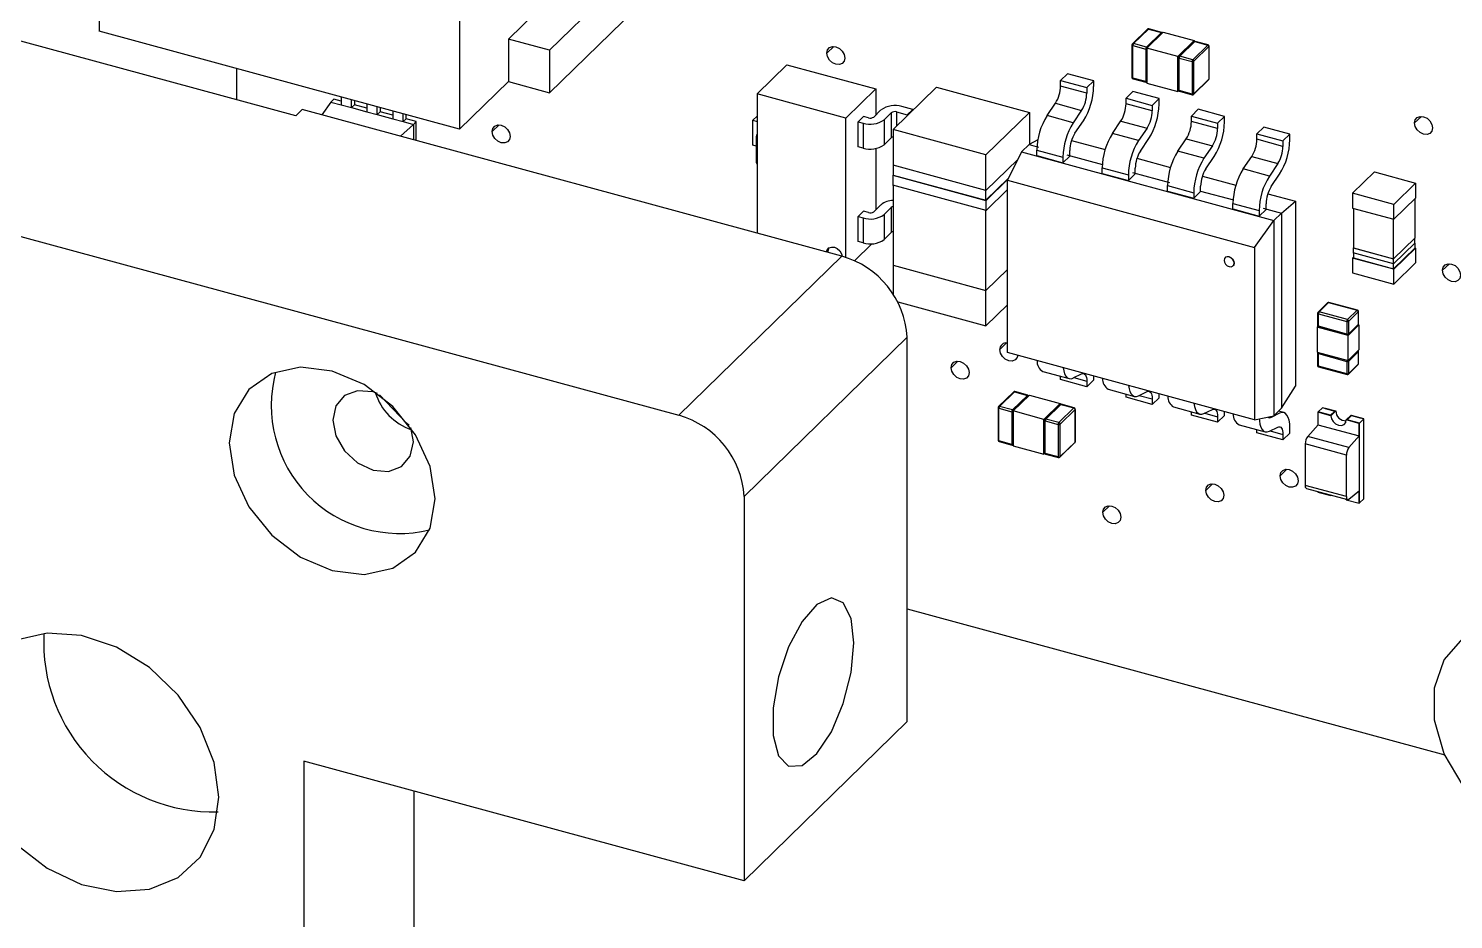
# Model space of a CAD drawing. Header units: inches. Extents: x 0 to 10.9, y 0 to 8.4.
# Drawn here: x 7.312 to 8.276, y 4.706 to 5.309 of the extents above; entities that cross this region are included whole.
import ezdxf

# ---------------------------------------------------------------- set-up
doc = ezdxf.new("R2010")
doc.units = ezdxf.units.IN
doc.header["$MEASUREMENT"] = 0

msp = doc.modelspace()

# ---------------------------------------------------------------- linework, layer by layer
at = {"color": 7, "linetype": 'Continuous', "lineweight": 25}
for p, q in [((7.60358, 5.66261), (7.60358, 5.24078)), ((7.35985, 5.37451), (7.35985, 5.30702)), ((6.6216, 5.3545), (7.75185, 5.04733)), ((7.63666, 5.30174), (7.69086, 5.35465)), ((7.71871, 5.34708), (7.66451, 5.29417)), ((7.66451, 5.26549), (7.74168, 5.34081)), ((7.49277, 5.2498), (7.19753, 5.33004)), ((7.60358, 5.24078), (7.35985, 5.30702)), ((7.63666, 5.30174), (7.63666, 5.27306)), ((7.66451, 5.29417), (7.63666, 5.30174)), ((8.06872, 5.30843), (8.05858, 5.29853)), ((8.05924, 5.29867), (8.06938, 5.30857)), ((8.07816, 5.30618), (8.06801, 5.29628)), ((8.07943, 5.30638), (8.06841, 5.29562)), ((8.06938, 5.30857), (8.07816, 5.30618)), ((8.0784, 5.30628), (8.06963, 5.30867)), ((8.07943, 5.30638), (8.10032, 5.30071)), ((8.10032, 5.30071), (8.0893, 5.28995)), ((8.10006, 5.29991), (8.08992, 5.29002)), ((8.09058, 5.29015), (8.10072, 5.30005)), ((8.10032, 5.30071), (8.10032, 5.3001)), ((8.10072, 5.30005), (8.10949, 5.29766)), ((8.10974, 5.29777), (8.10097, 5.30015)), ((7.66451, 5.29417), (7.66451, 5.26549)), ((8.05829, 5.29786), (8.05829, 5.27585)), ((8.0588, 5.29743), (8.06757, 5.29504)), ((8.0588, 5.27542), (8.0588, 5.29743)), ((8.06801, 5.29628), (8.05924, 5.29867)), ((8.06757, 5.29504), (8.06757, 5.27304)), ((8.06841, 5.29562), (8.06841, 5.272)), ((8.0893, 5.28995), (8.06841, 5.29562)), ((8.10949, 5.29766), (8.09935, 5.28776)), ((8.10019, 5.28673), (8.11033, 5.29663)), ((8.11033, 5.29663), (8.11033, 5.27462)), ((8.11044, 5.27485), (8.11044, 5.29685)), ((7.45268, 5.28179), (7.45268, 5.26069)), ((7.80478, 5.26463), (7.82499, 5.28436)), ((7.82499, 5.28436), (7.88509, 5.26802)), ((8.0893, 5.26632), (8.0893, 5.28995)), ((8.08963, 5.28934), (8.08963, 5.26734)), ((8.09013, 5.28891), (8.09891, 5.28652)), ((8.09013, 5.26691), (8.09013, 5.28891)), ((8.09935, 5.28776), (8.09058, 5.29015)), ((8.09891, 5.28652), (8.09891, 5.26452)), ((8.10019, 5.26472), (8.10019, 5.28673)), ((7.60358, 5.24078), (7.63666, 5.27306)), ((7.63666, 5.27306), (7.66451, 5.26549)), ((8.01004, 5.27376), (8.0147, 5.27832)), ((8.01004, 5.27376), (8.02772, 5.26895)), ((8.01004, 5.27002), (8.01004, 5.27376)), ((8.03239, 5.27351), (8.0147, 5.27832)), ((8.03239, 5.27351), (8.02772, 5.26895)), ((8.03239, 5.26976), (8.03239, 5.27351)), ((8.06757, 5.27304), (8.0588, 5.27542)), ((8.05899, 5.27494), (8.06776, 5.27256)), ((8.06841, 5.272), (8.0893, 5.26632)), ((8.10001, 5.26428), (8.11015, 5.27417)), ((8.11033, 5.27462), (8.10019, 5.26472)), ((7.5236, 5.26252), (7.5236, 5.25728)), ((7.86488, 5.2483), (7.80478, 5.26463)), ((7.80478, 5.26463), (7.80478, 5.1705)), ((7.86488, 5.2483), (7.88509, 5.26802)), ((7.88509, 5.26802), (7.88509, 5.25042)), ((7.92616, 5.26921), (7.89676, 5.24052)), ((7.92616, 5.26921), (7.98897, 5.25214)), ((8.02772, 5.26521), (8.01004, 5.27002)), ((8.02772, 5.26895), (8.02772, 5.26521)), ((8.05426, 5.26174), (8.05892, 5.2663)), ((8.05426, 5.26174), (8.07194, 5.25694)), ((8.05426, 5.258), (8.05426, 5.26174)), ((8.07661, 5.26149), (8.05892, 5.2663)), ((8.07661, 5.26149), (8.07194, 5.25694)), ((8.07661, 5.25775), (8.07661, 5.26149)), ((8.08979, 5.26681), (8.0893, 5.26632)), ((8.09891, 5.26452), (8.09013, 5.26691)), ((8.09033, 5.26642), (8.0991, 5.26404)), ((7.49718, 5.2541), (7.49277, 5.2498)), ((7.86209, 5.15493), (7.49718, 5.2541)), ((7.51663, 5.25917), (7.5105, 5.25048)), ((7.51663, 5.25917), (7.51865, 5.26114)), ((7.51663, 5.25917), (7.5236, 5.25728)), ((7.5236, 5.2598), (7.51865, 5.26114)), ((7.5236, 5.25728), (7.53056, 5.25539)), ((7.53056, 5.25539), (7.53056, 5.26062)), ((7.53056, 5.25539), (7.53258, 5.25736)), ((7.53056, 5.25539), (7.541, 5.25255)), ((7.541, 5.25507), (7.53258, 5.25736)), ((7.53276, 5.25731), (7.53276, 5.26002)), ((7.541, 5.25779), (7.541, 5.25255)), ((7.541, 5.25255), (7.54797, 5.25065)), ((7.54797, 5.25065), (7.54797, 5.25589)), ((7.54797, 5.25065), (7.54999, 5.25263)), ((7.55841, 5.25034), (7.54999, 5.25263)), ((7.55017, 5.25258), (7.55017, 5.25529)), ((7.55841, 5.25305), (7.55841, 5.24782)), ((7.88858, 5.25383), (7.88368, 5.24905)), ((7.89065, 5.24716), (7.89555, 5.25194)), ((7.89555, 5.25194), (7.89555, 5.23507)), ((7.89909, 5.25251), (7.90635, 5.25054)), ((7.91002, 5.25412), (7.90277, 5.25609)), ((7.90635, 5.25054), (7.91002, 5.25412)), ((7.91002, 5.25412), (7.91002, 5.25346)), ((7.95957, 5.22344), (7.98897, 5.25214)), ((7.98897, 5.25214), (7.98897, 5.23062)), ((8.00085, 5.24996), (8.00658, 5.25838)), ((8.00658, 5.25837), (8.02427, 5.25356)), ((8.02427, 5.25357), (8.01853, 5.24515)), ((8.07194, 5.25319), (8.05426, 5.258)), ((8.07194, 5.25694), (8.07194, 5.25319)), ((8.09848, 5.24973), (8.10314, 5.25428)), ((8.12083, 5.24947), (8.10314, 5.25428)), ((7.54797, 5.25065), (7.55841, 5.24782)), ((7.55841, 5.24782), (7.56538, 5.24592)), ((7.56377, 5.236), (7.57234, 5.24403)), ((7.56538, 5.24592), (7.56538, 5.25116)), ((7.56538, 5.24592), (7.5674, 5.2479)), ((7.56538, 5.24592), (7.57234, 5.24403)), ((7.57436, 5.246), (7.5674, 5.2479)), ((7.56758, 5.24785), (7.56758, 5.25056)), ((7.57234, 5.24403), (7.57436, 5.246)), ((7.57234, 5.24403), (7.57234, 5.23367)), ((7.57436, 5.23312), (7.57436, 5.246)), ((7.80478, 5.24968), (7.80189, 5.24687)), ((7.80189, 5.24687), (7.80478, 5.24608)), ((7.80189, 5.22999), (7.80189, 5.24687)), ((7.86488, 5.15408), (7.86488, 5.2483)), ((7.87314, 5.2458), (7.87682, 5.24939)), ((7.87314, 5.22893), (7.87314, 5.2458)), ((7.87314, 5.2458), (7.87646, 5.2449)), ((7.87646, 5.2449), (7.87646, 5.22803)), ((7.88014, 5.24849), (7.87682, 5.24939)), ((7.89065, 5.24716), (7.89065, 5.23029)), ((7.90635, 5.25054), (7.90635, 5.24988)), ((8.01853, 5.24515), (8.00085, 5.24996)), ((8.01975, 5.23807), (8.02546, 5.24647)), ((8.04507, 5.23794), (8.0508, 5.24636)), ((8.0508, 5.24635), (8.06849, 5.24154)), ((8.09848, 5.24973), (8.11617, 5.24492)), ((8.09848, 5.24598), (8.09848, 5.24973)), ((8.11617, 5.24117), (8.09848, 5.24598)), ((8.12083, 5.24947), (8.11617, 5.24492)), ((8.11617, 5.24492), (8.11617, 5.24117)), ((8.12083, 5.24573), (8.12083, 5.24947)), ((8.1427, 5.23771), (8.14736, 5.24226)), ((8.16505, 5.23745), (8.14736, 5.24226)), ((7.80413, 5.23576), (7.80413, 5.21889)), ((7.89555, 5.23507), (7.89065, 5.23029)), ((7.95957, 5.22344), (7.89676, 5.24052)), ((7.89676, 5.24052), (7.89676, 5.21652)), ((7.9946, 5.23366), (7.98873, 5.23049)), ((8.01745, 5.23318), (8.0401, 5.22702)), ((8.06275, 5.23314), (8.04507, 5.23794)), ((8.06849, 5.24155), (8.06276, 5.23313)), ((8.06397, 5.22605), (8.06968, 5.23445)), ((8.08929, 5.22592), (8.09502, 5.23434)), ((8.09502, 5.23433), (8.11271, 5.22953)), ((8.1427, 5.23771), (8.16039, 5.2329)), ((8.1427, 5.23396), (8.1427, 5.23771)), ((8.16039, 5.22915), (8.1427, 5.23396)), ((8.16505, 5.23745), (8.16039, 5.2329)), ((8.16039, 5.2329), (8.16039, 5.22915)), ((8.16505, 5.23371), (8.16505, 5.23745)), ((7.80413, 5.22938), (7.80189, 5.22999)), ((7.87646, 5.22803), (7.87314, 5.22893)), ((7.88509, 5.22775), (7.88509, 5.1863)), ((7.95957, 5.19945), (7.95957, 5.22344)), ((7.98348, 5.2254), (7.97408, 5.20633)), ((7.98872, 5.23051), (7.98348, 5.2254)), ((7.98348, 5.2254), (8.15416, 5.17901)), ((7.98872, 5.23049), (7.99516, 5.22874)), ((7.99394, 5.22667), (8.01163, 5.22186)), ((7.99394, 5.22292), (7.99394, 5.22667)), ((7.99394, 5.22292), (8.01163, 5.21811)), ((8.01432, 5.22353), (8.03839, 5.21699)), ((8.01629, 5.22267), (8.01629, 5.22642)), ((8.10698, 5.22112), (8.08929, 5.22592)), ((8.11271, 5.22953), (8.10698, 5.22111)), ((7.95957, 5.19945), (7.89676, 5.21652)), ((7.89676, 5.21652), (7.89676, 5.20977)), ((7.95957, 5.19945), (7.981, 5.22036)), ((8.01163, 5.21811), (8.01629, 5.22267)), ((8.01163, 5.22186), (8.01163, 5.21811)), ((8.03816, 5.21465), (8.05585, 5.20984)), ((8.03816, 5.2109), (8.03816, 5.21465)), ((8.06052, 5.21065), (8.06052, 5.2144)), ((8.06167, 5.22116), (8.08432, 5.215)), ((8.10819, 5.21403), (8.11391, 5.22243)), ((8.13351, 5.2139), (8.13924, 5.22232)), ((8.1512, 5.2091), (8.13351, 5.21391)), ((8.13924, 5.22231), (8.15693, 5.21751)), ((8.15693, 5.21751), (8.1512, 5.20909)), ((7.89663, 5.20974), (7.95951, 5.19265)), ((7.89663, 5.20974), (7.89663, 5.20295)), ((7.89676, 5.20977), (7.95956, 5.1927)), ((7.95957, 5.1927), (7.97459, 5.20736)), ((7.95964, 5.19268), (7.97451, 5.20719)), ((7.97408, 5.20633), (8.14125, 5.1609)), ((7.97408, 5.08972), (7.97408, 5.20633)), ((8.03816, 5.2109), (8.05585, 5.2061)), ((8.05585, 5.2061), (8.06052, 5.21065)), ((8.05585, 5.20984), (8.05585, 5.2061)), ((8.05854, 5.21152), (8.08361, 5.2047)), ((8.10589, 5.20914), (8.12855, 5.20298)), ((8.15241, 5.20202), (8.15813, 5.21041)), ((8.20749, 5.19756), (8.22219, 5.2119)), ((8.22219, 5.2119), (8.25005, 5.20433)), ((8.23535, 5.18999), (8.25005, 5.20433)), ((8.25005, 5.20433), (8.25005, 5.19421)), ((7.9596, 5.18584), (7.89663, 5.20295)), ((7.89676, 5.20292), (7.89676, 5.14883)), ((7.95957, 5.1927), (7.95957, 5.19945)), ((7.97408, 5.2), (7.95959, 5.18585)), ((8.08238, 5.20263), (8.10007, 5.19782)), ((8.08238, 5.19889), (8.08238, 5.20263)), ((8.08238, 5.19889), (8.10007, 5.19408)), ((8.10007, 5.19408), (8.10474, 5.19863)), ((8.10007, 5.19782), (8.10007, 5.19408)), ((8.10474, 5.19863), (8.10474, 5.20238)), ((8.10474, 5.19896), (8.12684, 5.19296)), ((8.15011, 5.19712), (8.16878, 5.19205)), ((8.20749, 5.19756), (8.20749, 5.18743)), ((8.23535, 5.18999), (8.20749, 5.19756)), ((8.25005, 5.19421), (8.23535, 5.17986)), ((7.87314, 5.18168), (7.87682, 5.18527)), ((7.88014, 5.18437), (7.87682, 5.18527)), ((7.88858, 5.18972), (7.88368, 5.18493)), ((7.89065, 5.18304), (7.89555, 5.18782)), ((7.89555, 5.18782), (7.89555, 5.17095)), ((7.95957, 5.13175), (7.95957, 5.18585)), ((7.95959, 5.18584), (7.95959, 5.19263)), ((8.1266, 5.19061), (8.14429, 5.18581)), ((8.1266, 5.18687), (8.1266, 5.19061)), ((8.1266, 5.18687), (8.14429, 5.18206)), ((8.14429, 5.18206), (8.14896, 5.18661)), ((8.14429, 5.18581), (8.14429, 5.18206)), ((8.14699, 5.18748), (8.1594, 5.18411)), ((8.14896, 5.18661), (8.14896, 5.19036)), ((8.15938, 5.18411), (8.16878, 5.19205)), ((8.16878, 5.19205), (8.16878, 5.06691)), ((8.20749, 5.18743), (8.23535, 5.17986)), ((8.20808, 5.18727), (8.20808, 5.16053)), ((8.23535, 5.17986), (8.23535, 5.18999)), ((8.24946, 5.19364), (8.24946, 5.16712)), ((7.87314, 5.16481), (7.87314, 5.18168)), ((7.87314, 5.18168), (7.87646, 5.18078)), ((7.87646, 5.18078), (7.87646, 5.16391)), ((7.89065, 5.18304), (7.89065, 5.16617)), ((8.14125, 5.1609), (8.15416, 5.17901)), ((8.15416, 5.17901), (8.1594, 5.18412)), ((8.15416, 5.17901), (8.15416, 5.04699)), ((8.15938, 5.18412), (8.15938, 5.05211)), ((8.23517, 5.15317), (8.23517, 5.17991)), ((7.89555, 5.17095), (7.89065, 5.16617)), ((8.23517, 5.15317), (8.24946, 5.16712)), ((8.2352, 5.15311), (8.24957, 5.16713)), ((8.24957, 5.16713), (8.24946, 5.16716)), ((8.24957, 5.16713), (8.24946, 5.16712)), ((8.24957, 5.16376), (8.24957, 5.16713)), ((7.87063, 5.1518), (7.88243, 5.16331)), ((7.87646, 5.16391), (7.87314, 5.16481)), ((8.14125, 5.1609), (8.14125, 5.04429)), ((8.20808, 5.16061), (8.20797, 5.16051)), ((8.20808, 5.16053), (8.20797, 5.16051)), ((8.20797, 5.16051), (8.20797, 5.15714)), ((8.20797, 5.16051), (8.2352, 5.15311)), ((8.2352, 5.14974), (8.20797, 5.15714)), ((8.20808, 5.16053), (8.23517, 5.15317)), ((8.20808, 5.15711), (8.20808, 5.15378)), ((8.24946, 5.16037), (8.23517, 5.14642)), ((8.24957, 5.16376), (8.2352, 5.14974)), ((8.23535, 5.14611), (8.25005, 5.16046)), ((8.24946, 5.16366), (8.24946, 5.16037)), ((8.24946, 5.16062), (8.25005, 5.16046)), ((8.25005, 5.16046), (8.25005, 5.15034)), ((7.75185, 5.04733), (7.86209, 5.15493)), ((7.89676, 5.14883), (7.95957, 5.13175)), ((7.89676, 5.14883), (7.89676, 5.12925)), ((7.95957, 5.13175), (7.97408, 5.14592)), ((8.12396, 5.15448), (8.124, 5.15452)), ((8.12665, 5.14843), (8.12669, 5.14847)), ((8.20749, 5.15369), (8.20808, 5.15426)), ((8.23535, 5.14611), (8.20749, 5.15369)), ((8.20749, 5.15369), (8.20749, 5.14356)), ((8.20808, 5.15378), (8.23517, 5.14642)), ((8.23517, 5.14642), (8.23517, 5.14974)), ((8.2352, 5.14974), (8.2352, 5.15311)), ((8.25005, 5.15034), (8.23535, 5.13599)), ((8.23535, 5.13599), (8.23535, 5.14611)), ((8.20749, 5.14356), (8.23535, 5.13599)), ((7.95957, 5.10776), (7.95957, 5.13175)), ((7.89992, 5.12397), (7.95957, 5.10776)), ((7.95957, 5.10776), (7.97408, 5.12192)), ((8.19059, 5.12345), (8.18412, 5.11714)), ((8.18478, 5.11727), (8.19125, 5.12358)), ((8.204, 5.11205), (8.18478, 5.11727)), ((8.19125, 5.12358), (8.21047, 5.11836)), ((8.21072, 5.11846), (8.1915, 5.12369)), ((8.21047, 5.11836), (8.204, 5.11205)), ((8.20484, 5.11101), (8.21131, 5.11732)), ((8.21131, 5.11732), (8.21131, 5.10882)), ((8.21141, 5.10905), (8.21141, 5.11755)), ((8.184, 5.10743), (8.1835, 5.10694)), ((8.18384, 5.11646), (8.18384, 5.10796)), ((8.18434, 5.11603), (8.20356, 5.11081)), ((8.18434, 5.10753), (8.18434, 5.11603)), ((8.20356, 5.1023), (8.18434, 5.10753)), ((8.20356, 5.11081), (8.20356, 5.1023)), ((8.21175, 5.10844), (8.2044, 5.10127)), ((8.20466, 5.10206), (8.21113, 5.10837)), ((8.20484, 5.10251), (8.20484, 5.11101)), ((8.21131, 5.10882), (8.20484, 5.10251)), ((8.21128, 5.10857), (8.21175, 5.10844)), ((8.21175, 5.10844), (8.21175, 5.09157)), ((7.90631, 5.10005), (7.79607, 4.99245)), ((7.90631, 4.84017), (7.90631, 5.10005)), ((8.2044, 5.10127), (8.1835, 5.10694)), ((8.1835, 5.10694), (8.1835, 5.09007)), ((8.18453, 5.10705), (8.20375, 5.10182)), ((8.2044, 5.08439), (8.2044, 5.10127)), ((8.14125, 5.04429), (7.97408, 5.08972)), ((8.1835, 5.09007), (8.2044, 5.08439)), ((8.18384, 5.08946), (8.18384, 5.08096)), ((8.18434, 5.08903), (8.20356, 5.08381)), ((8.18434, 5.08053), (8.18434, 5.08903)), ((8.21175, 5.09157), (8.2044, 5.08439)), ((8.20484, 5.08401), (8.21131, 5.09033)), ((8.21131, 5.09033), (8.21131, 5.08182)), ((8.21141, 5.08205), (8.21141, 5.09055)), ((8.20356, 5.07531), (8.18434, 5.08053)), ((8.18453, 5.08005), (8.20375, 5.07482)), ((8.20356, 5.08381), (8.20356, 5.07531)), ((8.20466, 5.07506), (8.21113, 5.08137)), ((8.20484, 5.07551), (8.20484, 5.08401)), ((8.21131, 5.08182), (8.20484, 5.07551)), ((7.99803, 5.07697), (8.01572, 5.07216)), ((8.01004, 5.07148), (8.01004, 5.07371)), ((8.02772, 5.06668), (8.01004, 5.07148)), ((8.01853, 5.07255), (8.02427, 5.07532)), ((8.02772, 5.06668), (8.03239, 5.07123)), ((8.02772, 5.07042), (8.02772, 5.06668)), ((8.03239, 5.07123), (8.03239, 5.07387)), ((7.97819, 5.06306), (7.96805, 5.05316)), ((7.96871, 5.0533), (7.97885, 5.0632)), ((7.98762, 5.06081), (7.97748, 5.05091)), ((7.9889, 5.06101), (7.97788, 5.05025)), ((7.97885, 5.0632), (7.98762, 5.06081)), ((7.98787, 5.06091), (7.9791, 5.0633)), ((7.9889, 5.06101), (8.00979, 5.05534)), ((8.04225, 5.06495), (8.05994, 5.06014)), ((8.05426, 5.05947), (8.05426, 5.06169)), ((8.07194, 5.05466), (8.05426, 5.05947)), ((8.06276, 5.06053), (8.06849, 5.0633)), ((8.07194, 5.05466), (8.07661, 5.05921)), ((8.07661, 5.05921), (8.07661, 5.06186)), ((8.15938, 5.05212), (8.16878, 5.06691)), ((7.96776, 5.05249), (7.96776, 5.03048)), ((7.96827, 5.05206), (7.97704, 5.04967)), ((7.96827, 5.03005), (7.96827, 5.05206)), ((7.97748, 5.05091), (7.96871, 5.0533)), ((7.97704, 5.04967), (7.97704, 5.02767)), ((7.99877, 5.04458), (7.97788, 5.05025)), ((7.97788, 5.05025), (7.97788, 5.02663)), ((8.00979, 5.05534), (7.99877, 5.04458)), ((8.00953, 5.05455), (7.99938, 5.04465)), ((8.00004, 5.04478), (8.01019, 5.05468)), ((8.01896, 5.05229), (8.00882, 5.0424)), ((8.00966, 5.04136), (8.0198, 5.05126)), ((8.00979, 5.05534), (8.00979, 5.05473)), ((8.01019, 5.05468), (8.01896, 5.05229)), ((8.01921, 5.0524), (8.01044, 5.05478)), ((8.0198, 5.05126), (8.0198, 5.02925)), ((8.01991, 5.02948), (8.01991, 5.05148)), ((8.07194, 5.0584), (8.07194, 5.05466)), ((8.08647, 5.05293), (8.10416, 5.04812)), ((8.09848, 5.04745), (8.09848, 5.04967)), ((8.10698, 5.04851), (8.11271, 5.05128)), ((8.12083, 5.04719), (8.12083, 5.04984)), ((8.15416, 5.04699), (8.1594, 5.0521)), ((8.16096, 5.04911), (8.15734, 5.0501)), ((8.18407, 5.0494), (8.18425, 5.04958)), ((8.18407, 5.0494), (8.18407, 5.04097)), ((8.19277, 5.04704), (8.18407, 5.0494)), ((8.18425, 5.04958), (8.18719, 5.05245)), ((8.19261, 5.04731), (8.18425, 5.04958)), ((8.19555, 5.05018), (8.18719, 5.05245)), ((8.18893, 5.05198), (8.18911, 5.05216)), ((8.18893, 5.05198), (8.19555, 5.05018)), ((8.18911, 5.05216), (8.19608, 5.05027)), ((8.19261, 5.04731), (8.19555, 5.05018)), ((8.19277, 5.04704), (8.19608, 5.05027)), ((7.99877, 5.02095), (7.99877, 5.04458)), ((7.9991, 5.04397), (7.9991, 5.02197)), ((7.9996, 5.04354), (8.00838, 5.04115)), ((7.9996, 5.02154), (7.9996, 5.04354)), ((8.00882, 5.0424), (8.00004, 5.04478)), ((8.00838, 5.04115), (8.00838, 5.01915)), ((8.00966, 5.01936), (8.00966, 5.04136)), ((8.11617, 5.04264), (8.09848, 5.04745)), ((8.11617, 5.04264), (8.12083, 5.04719)), ((8.11617, 5.04639), (8.11617, 5.04264)), ((8.13069, 5.04091), (8.14838, 5.03611)), ((8.14125, 5.04429), (8.15416, 5.04699)), ((8.15813, 5.0487), (8.15241, 5.04593)), ((8.18409, 5.04096), (8.17711, 5.03303)), ((8.18407, 5.04097), (8.21192, 5.0334)), ((8.20322, 5.0442), (8.20652, 5.04743)), ((8.21192, 5.04183), (8.20322, 5.0442)), ((8.20375, 5.04428), (8.20669, 5.04715)), ((8.2121, 5.04201), (8.20375, 5.04428)), ((8.20652, 5.04743), (8.21349, 5.04553)), ((8.20669, 5.04715), (8.2133, 5.04536)), ((8.21504, 5.04488), (8.20669, 5.04715)), ((8.21192, 5.04183), (8.2121, 5.04201)), ((8.21192, 5.0334), (8.21192, 5.04183)), ((8.2121, 5.04201), (8.21504, 5.04488)), ((8.2121, 5.03358), (8.2121, 5.04201)), ((8.2121, 4.98802), (8.2121, 5.04201)), ((8.2133, 5.04536), (8.21349, 5.04553)), ((8.21349, 5.04553), (8.21349, 5.04531)), ((8.21504, 4.99089), (8.21504, 5.04488)), ((7.57235, 5.02926), (7.57062, 5.03899)), ((7.97704, 5.02767), (7.96827, 5.03005)), ((8.1427, 5.03543), (8.1427, 5.03765)), ((8.16039, 5.03062), (8.1427, 5.03543)), ((8.1512, 5.03649), (8.15693, 5.03926)), ((8.16039, 5.03062), (8.16505, 5.03518)), ((8.16039, 5.03437), (8.16039, 5.03062)), ((8.16505, 5.03518), (8.16505, 5.03892)), ((8.20496, 5.02546), (8.17711, 5.03303)), ((8.2121, 5.03358), (8.20496, 5.02546)), ((8.21192, 5.0334), (8.2121, 5.03358)), ((8.2121, 4.99645), (8.2121, 5.03358)), ((7.96846, 5.02957), (7.97723, 5.02719)), ((7.97788, 5.02663), (7.99877, 5.02095)), ((7.99926, 5.02144), (7.99877, 5.02095)), ((8.00838, 5.01915), (7.9996, 5.02154)), ((7.9998, 5.02106), (8.00857, 5.01867)), ((8.00948, 5.01891), (8.01962, 5.02881)), ((8.0198, 5.02925), (8.00966, 5.01936)), ((8.20329, 5.02046), (8.17543, 5.02803)), ((8.17543, 5.02803), (8.17543, 4.99993)), ((8.20329, 4.99236), (8.20329, 5.02046)), ((7.79607, 4.99245), (7.79607, 4.73256)), ((8.20329, 4.99236), (8.17543, 4.99993)), ((8.17623, 4.99792), (8.20409, 4.99035)), ((8.18407, 4.99579), (8.18407, 4.99541)), ((8.18407, 4.99541), (8.19277, 4.99304)), ((8.19279, 4.99342), (8.19277, 4.99304)), ((8.19277, 4.99304), (8.19308, 4.99334)), ((8.20496, 4.99063), (8.2121, 4.99645)), ((8.21189, 4.99628), (8.21192, 4.99628)), ((8.21192, 4.99628), (8.2121, 4.99645)), ((8.21192, 4.98784), (8.21192, 4.99628)), ((8.2121, 4.98802), (8.2121, 4.99645)), ((8.20322, 4.9902), (8.2032, 4.99059)), ((8.20322, 4.9902), (8.21192, 4.98784)), ((8.21192, 4.98784), (8.2121, 4.98802)), ((8.2121, 4.98802), (8.21504, 4.99089)), ((7.90631, 4.91641), (8.26976, 4.81764)), ((7.90631, 4.84017), (7.79607, 4.73256)), ((7.79607, 4.73256), (7.49822, 4.81351)), ((7.49822, 4.81351), (7.49822, 4.23786)), ((7.57288, 4.31073), (7.57288, 4.79322))]:
    msp.add_line(p, q, dxfattribs=at)
at = {"color": 8, "linetype": 'Continuous', "lineweight": 25}
for p, q in [((7.85661, 5.29673), (7.85202, 5.29226)), ((7.89909, 5.25251), (7.89909, 5.2428)), ((7.63028, 5.24371), (7.6257, 5.23923)), ((8.25397, 5.24948), (8.24939, 5.24501)), ((8.27291, 5.14984), (8.26833, 5.14537)), ((7.97347, 5.09624), (7.96888, 5.09177)), ((7.9406, 5.08395), (7.93601, 5.07947)), ((8.01903, 5.07279), (8.02772, 5.07042)), ((8.06325, 5.06077), (8.07194, 5.0584)), ((8.10747, 5.04875), (8.11617, 5.04639)), ((8.15169, 5.03673), (8.16039, 5.03437)), ((8.16309, 5.01086), (8.15851, 5.00638)), ((8.11274, 5.00102), (8.10816, 4.99654)), ((8.0431, 4.9862), (8.03852, 4.98172))]:
    msp.add_line(p, q, dxfattribs=at)
at = {"color": 7, "linetype": 'Continuous', "lineweight": 25, "flags": 128}
for points in [[(7.85202, 5.29226), (7.85249, 5.29439), (7.85381, 5.29595), (7.85579, 5.29669), (7.85812, 5.29651), (7.86045, 5.29542), (7.86243, 5.29361), (7.86375, 5.29133), (7.86421, 5.28895), (7.86375, 5.28681), (7.86243, 5.28526), (7.86045, 5.28451), (7.85812, 5.2847), (7.85579, 5.28578), (7.85381, 5.2876), (7.85249, 5.28987), (7.85202, 5.29226)], [(7.6257, 5.23923), (7.62616, 5.24137), (7.62748, 5.24292), (7.62946, 5.24367), (7.63179, 5.24348), (7.63412, 5.2424), (7.6361, 5.24058), (7.63742, 5.23831), (7.63788, 5.23592), (7.63742, 5.23379), (7.6361, 5.23223), (7.63412, 5.23149), (7.63179, 5.23167), (7.62946, 5.23275), (7.62748, 5.23457), (7.62616, 5.23685), (7.6257, 5.23923)], [(8.24939, 5.24501), (8.24985, 5.24714), (8.25117, 5.2487), (8.25315, 5.24944), (8.25548, 5.24926), (8.25781, 5.24817), (8.25979, 5.24636), (8.26111, 5.24408), (8.26157, 5.2417), (8.26111, 5.23956), (8.25979, 5.23801), (8.25781, 5.23726), (8.25548, 5.23745), (8.25315, 5.23853), (8.25117, 5.24035), (8.24985, 5.24262), (8.24939, 5.24501)], [(7.85183, 5.15771), (7.85222, 5.15915), (7.85335, 5.16048), (7.85504, 5.16112), (7.85704, 5.16096), (7.85904, 5.16003), (7.86073, 5.15848), (7.86187, 5.15653), (7.86225, 5.15488)], [(8.12396, 5.15448), (8.12266, 5.15459), (8.12156, 5.15417), (8.12082, 5.1533), (8.12056, 5.15211), (8.12082, 5.15078), (8.12156, 5.14951), (8.12266, 5.14849), (8.12396, 5.14788), (8.12527, 5.14778), (8.12637, 5.1482), (8.12711, 5.14907), (8.12737, 5.15026), (8.12711, 5.15159), (8.12637, 5.15286), (8.12527, 5.15388), (8.12396, 5.15448)], [(8.124, 5.15452), (8.1253, 5.15392), (8.12641, 5.1529), (8.12715, 5.15163), (8.1274, 5.15029), (8.12715, 5.1491), (8.12669, 5.14847)], [(8.26833, 5.14537), (8.26879, 5.1475), (8.27011, 5.14906), (8.27209, 5.1498), (8.27442, 5.14962), (8.27675, 5.14854), (8.27873, 5.14672), (8.28005, 5.14444), (8.28051, 5.14206), (8.28005, 5.13992), (8.27873, 5.13837), (8.27675, 5.13762), (8.27442, 5.13781), (8.27209, 5.13889), (8.27011, 5.14071), (8.26879, 5.14298), (8.26833, 5.14537)], [(7.98103, 5.08783), (7.9806, 5.08632), (7.97928, 5.08476), (7.9773, 5.08402), (7.97497, 5.0842), (7.97264, 5.08529), (7.97066, 5.0871), (7.96934, 5.08938), (7.96888, 5.09177)], [(7.58715, 4.99085), (7.58374, 5.01263), (7.57385, 5.03413), (7.55844, 5.05325), (7.53903, 5.06811), (7.51751, 5.07727), (7.49599, 5.07981), (7.47658, 5.0755), (7.46117, 5.06476), (7.45128, 5.04863), (7.44787, 5.0287), (7.45128, 5.00692), (7.46117, 4.98541), (7.47658, 4.96629), (7.49599, 4.95143), (7.51751, 4.94228), (7.53903, 4.93973), (7.55844, 4.94404), (7.57385, 4.95479), (7.58374, 4.97092), (7.58715, 4.99085)], [(7.93601, 5.07947), (7.93647, 5.08161), (7.93779, 5.08316), (7.93977, 5.08391), (7.9421, 5.08372), (7.94444, 5.08264), (7.94641, 5.08082), (7.94773, 5.07855), (7.9482, 5.07616), (7.94773, 5.07403), (7.94641, 5.07247), (7.94444, 5.07173), (7.9421, 5.07191), (7.93977, 5.07299), (7.93779, 5.07481), (7.93647, 5.07709), (7.93601, 5.07947)], [(8.01177, 5.07948), (8.01212, 5.07733), (8.01273, 5.07535), (8.01355, 5.0738), (8.01458, 5.07273), (8.01577, 5.07215), (8.0171, 5.07208), (8.01853, 5.07254)], [(8.02427, 5.07533), (8.02499, 5.07556), (8.02565, 5.07552), (8.02625, 5.07524), (8.02676, 5.0747), (8.02717, 5.07392), (8.02748, 5.07293), (8.02766, 5.07176), (8.02772, 5.07042)], [(7.54801, 5.06216), (7.54507, 5.06311), (7.53463, 5.06394), (7.52578, 5.06061), (7.51987, 5.05364), (7.51779, 5.04409), (7.51987, 5.0334), (7.52578, 5.02322), (7.53463, 5.01508), (7.54507, 5.01023), (7.55551, 5.00941), (7.56436, 5.01273), (7.57028, 5.0197), (7.57235, 5.02926), (7.57235, 5.02926)], [(7.56963, 5.04036), (7.56769, 5.04201), (7.54936, 5.06114)], [(8.05599, 5.06746), (8.05634, 5.06531), (8.05695, 5.06333), (8.05777, 5.06178), (8.0588, 5.06071), (8.05999, 5.06013), (8.06132, 5.06007), (8.06275, 5.06052)], [(8.06849, 5.06331), (8.06921, 5.06354), (8.06987, 5.06351), (8.07047, 5.06322), (8.07098, 5.06268), (8.07139, 5.0619), (8.0717, 5.06092), (8.07188, 5.05974), (8.07194, 5.0584)], [(8.10022, 5.05544), (8.10056, 5.05329), (8.10117, 5.05131), (8.10199, 5.04977), (8.10302, 5.04869), (8.10421, 5.04811), (8.10554, 5.04805), (8.10698, 5.0485)], [(8.11271, 5.05129), (8.11343, 5.05152), (8.1141, 5.05149), (8.11469, 5.0512), (8.1152, 5.05066), (8.11562, 5.04989), (8.11592, 5.0489), (8.1161, 5.04772), (8.11617, 5.04639)], [(8.14432, 5.04493), (8.14442, 5.04363), (8.14479, 5.04127), (8.14539, 5.0393), (8.14622, 5.03775), (8.14724, 5.03667), (8.14843, 5.03609), (8.14976, 5.03603), (8.1512, 5.03648)], [(8.16505, 5.03892), (8.16493, 5.04159), (8.16456, 5.04395), (8.16395, 5.04593), (8.16312, 5.04748), (8.1621, 5.04855), (8.1609, 5.04913), (8.15957, 5.04919), (8.15813, 5.04873)], [(8.19277, 5.04704), (8.19317, 5.04499), (8.1943, 5.04304), (8.19599, 5.04149), (8.19799, 5.04056), (8.19999, 5.0404), (8.20169, 5.04104), (8.20282, 5.04237), (8.20322, 5.0442)], [(8.15693, 5.03927), (8.15765, 5.0395), (8.15832, 5.03947), (8.15891, 5.03918), (8.15942, 5.03864), (8.15984, 5.03787), (8.16014, 5.03688), (8.16032, 5.0357), (8.16039, 5.03437)], [(8.15851, 5.00638), (8.15897, 5.00852), (8.16029, 5.01007), (8.16227, 5.01082), (8.1646, 5.01063), (8.16693, 5.00955), (8.16891, 5.00773), (8.17023, 5.00546), (8.17069, 5.00307), (8.17023, 5.00094), (8.16891, 4.99938), (8.16693, 4.99864), (8.1646, 4.99882), (8.16227, 4.9999), (8.16029, 5.00172), (8.15897, 5.004), (8.15851, 5.00638)], [(8.10816, 4.99654), (8.10862, 4.99868), (8.10994, 5.00023), (8.11192, 5.00098), (8.11425, 5.00079), (8.11658, 4.99971), (8.11856, 4.99789), (8.11988, 4.99562), (8.12034, 4.99323), (8.11988, 4.9911), (8.11856, 4.98954), (8.11658, 4.9888), (8.11425, 4.98898), (8.11192, 4.99007), (8.10994, 4.99188), (8.10862, 4.99416), (8.10816, 4.99654)], [(8.20329, 4.99236), (8.20332, 4.99176), (8.20341, 4.99126), (8.20356, 4.99084), (8.20377, 4.99055), (8.20402, 4.99037), (8.20431, 4.99033), (8.20463, 4.99042), (8.20496, 4.99063)], [(8.03852, 4.98172), (8.03898, 4.98386), (8.0403, 4.98541), (8.04228, 4.98616), (8.04461, 4.98597), (8.04694, 4.98489), (8.04892, 4.98307), (8.05024, 4.9808), (8.05071, 4.97841), (8.05024, 4.97628), (8.04892, 4.97472), (8.04694, 4.97398), (8.04461, 4.97416), (8.04228, 4.97524), (8.0403, 4.97706), (8.03898, 4.97934), (8.03852, 4.98172)], [(7.8703, 4.89347), (7.86844, 4.90994), (7.8631, 4.92055), (7.85502, 4.92387), (7.84528, 4.91945), (7.83519, 4.90789), (7.82613, 4.89075), (7.8193, 4.87034), (7.81564, 4.84943), (7.81564, 4.83082), (7.8193, 4.81705), (7.82613, 4.80996), (7.83519, 4.81052), (7.84528, 4.81864), (7.85502, 4.83324), (7.8631, 4.85234), (7.86844, 4.87336), (7.8703, 4.89347)], [(8.41342, 4.81105), (8.41005, 4.79033), (8.40026, 4.77328), (8.38491, 4.76142), (8.36535, 4.75579), (8.34335, 4.7569), (8.32083, 4.76466), (8.29982, 4.77836), (8.28217, 4.7968), (8.26945, 4.81833), (8.2628, 4.84105), (8.2628, 4.86293), (8.26945, 4.88203), (8.28217, 4.89665), (8.29982, 4.90549), (8.32083, 4.90777), (8.34335, 4.90329), (8.36535, 4.89244), (8.38491, 4.87619), (8.40026, 4.85598), (8.41005, 4.8336), (8.41342, 4.81105)], [(7.44091, 4.78896), (7.43768, 4.8126), (7.42823, 4.83624), (7.41327, 4.85813), (7.39391, 4.87665), (7.37157, 4.89041), (7.34792, 4.89841), (7.32471, 4.90004), (7.30366, 4.89519), (7.28633, 4.88422), (7.27402, 4.86793), (7.26762, 4.84755), (7.26762, 4.82457), (7.27402, 4.80071), (7.28633, 4.77773), (7.30366, 4.75734), (7.32471, 4.74105), (7.34792, 4.73007), (7.37157, 4.72521), (7.39391, 4.72683), (7.41327, 4.73482), (7.42823, 4.74857), (7.43768, 4.76708), (7.44091, 4.78896)]]:
    msp.add_lwpolyline(points, dxfattribs=at)
at = {"color": 7, "linetype": 'Continuous', "lineweight": 25}
for centre, radius, start, end in [((8.06938, 5.30776), 0.000945, 74.79549, 134.30503), ((8.07816, 5.30537), 0.000945, 34.14814, 74.79549), ((8.10072, 5.29924), 0.000945, 74.79549, 134.30503), ((8.05924, 5.29786), 0.000945, 134.30503, 180), ((8.06073, 5.29744), 0.00193, 140.51294, 180.34344), ((8.0695, 5.29505), 0.00193, 140.51294, 180.34344), ((8.10918, 5.29656), 0.00115, 3.39156, 74.33381), ((8.10949, 5.29685), 0.000945, 0, 74.79549), ((8.09058, 5.28934), 0.000945, 134.30503, 180), ((8.09207, 5.28892), 0.00193, 140.51294, 180.34344), ((8.10084, 5.28654), 0.00193, 140.51294, 180.34344), ((8.09934, 5.28791), 0.00146, 252.69603, 305.39891), ((8.09904, 5.28666), 0.00115, 3.39156, 74.33381), ((8.05924, 5.27585), 0.000945, 180, 254.79549), ((8.06801, 5.27347), 0.000945, 254.79549, 294.6909), ((8.10949, 5.27485), 0.000945, 314.30503, 0), ((7.98766, 5.27032), 0.02238, 327.73947, 359.23292), ((8.00534, 5.26551), 0.02238, 327.73947, 359.23292), ((7.98765, 5.27036), 0.04474, 327.69089, 359.23774), ((8.09058, 5.26734), 0.000945, 180, 254.79549), ((8.09934, 5.26591), 0.00146, 252.69603, 305.39891), ((8.09935, 5.26495), 0.000945, 254.79549, 314.30503), ((7.89796, 5.24065), 0.01618, 72.69603, 125.39891), ((7.89789, 5.24864), 0.00404, 72.69603, 125.39891), ((8.03188, 5.2583), 0.02238, 327.73947, 359.23292), ((8.04957, 5.25349), 0.02238, 327.73947, 359.23292), ((8.03187, 5.25834), 0.04474, 327.69089, 359.23774), ((7.88128, 5.26035), 0.01618, 252.69603, 305.39891), ((7.88134, 5.25235), 0.00404, 252.69603, 305.39891), ((8.0387, 5.22607), 0.04476, 147.73947, 179.23292), ((8.05639, 5.22126), 0.04476, 147.73947, 179.23292), ((8.0761, 5.24628), 0.02238, 327.73947, 359.23292), ((8.07609, 5.24632), 0.04474, 327.69089, 359.23774), ((7.80727, 5.23576), 0.00312, 143.05662, 216.94338), ((7.89732, 5.233), 0.00272, 101.81729, 130.46555), ((8.03867, 5.22612), 0.02238, 147.73947, 179.23292), ((8.08292, 5.21405), 0.04476, 147.73947, 179.23292), ((8.10061, 5.20924), 0.04476, 147.73947, 179.23292), ((8.09379, 5.24147), 0.02238, 327.73947, 359.23292), ((8.12032, 5.23426), 0.02238, 327.73947, 359.23292), ((8.12031, 5.2343), 0.04474, 327.69089, 359.23774), ((7.88128, 5.24348), 0.01618, 252.69603, 305.39891), ((8.0829, 5.2141), 0.02238, 147.73947, 179.23292), ((8.12714, 5.20203), 0.04476, 147.73947, 179.23292), ((8.13801, 5.22945), 0.02238, 327.73947, 359.23292), ((7.80738, 5.21897), 0.00325, 181.38595, 216.89719), ((8.14483, 5.19722), 0.04476, 147.73947, 179.23292), ((8.12712, 5.20208), 0.02238, 147.73947, 179.23292), ((8.17136, 5.19001), 0.04476, 147.73947, 179.23292), ((8.18905, 5.18521), 0.04476, 147.73947, 179.23292), ((8.17134, 5.19006), 0.02238, 147.73947, 179.23292), ((7.88134, 5.18823), 0.00404, 252.69603, 305.39891), ((7.89667, 5.17968), 0.01289, 89.62704, 128.85994), ((7.89732, 5.18575), 0.00272, 101.81729, 130.46555), ((7.88128, 5.19623), 0.01618, 252.69603, 305.39891), ((7.88128, 5.17936), 0.01618, 252.69603, 305.39891), ((7.89732, 5.16888), 0.00272, 101.81729, 130.46555), ((7.85697, 5.15821), 0.00425, 146.83036, 190.26608), ((7.84569, 5.09646), 0.06072, 3.39156, 74.33381), ((8.18478, 5.11646), 0.000945, 134.30503, 180), ((8.18627, 5.11604), 0.00193, 140.51294, 180.34344), ((8.19125, 5.12277), 0.000945, 74.79549, 134.30503), ((8.21016, 5.11726), 0.00115, 3.39156, 74.33381), ((8.21047, 5.11755), 0.000945, 0, 74.79549), ((8.18478, 5.10796), 0.000945, 180, 254.79549), ((8.20549, 5.11082), 0.00193, 140.51294, 180.34344), ((8.20399, 5.1122), 0.00146, 252.69603, 305.39891), ((8.20369, 5.11094), 0.00115, 3.39156, 74.33381), ((8.21047, 5.10905), 0.000945, 314.30503, 0), ((8.20399, 5.10369), 0.00146, 252.69603, 305.39891), ((8.204, 5.10273), 0.000945, 254.79549, 314.30503), ((7.97326, 5.09189), 0.00438, 79.10552, 181.66505), ((8.18478, 5.08946), 0.000945, 149.41661, 180), ((8.21047, 5.09055), 0.000945, 0, 34.14814), ((8.0021, 5.08388), 0.00802, 177.13138, 239.51449), ((8.18478, 5.08096), 0.000945, 180, 254.79549), ((8.20399, 5.0852), 0.00146, 252.69603, 305.39891), ((8.21047, 5.08205), 0.000945, 314.30503, 0), ((7.56283, 5.054), 0.08659, 164.90101, 283.70906), ((8.04632, 5.07187), 0.00802, 177.13138, 239.51449), ((8.20399, 5.0767), 0.00146, 252.69603, 305.39891), ((8.204, 5.07574), 0.000945, 254.79549, 314.30503), ((7.58356, 5.07424), 0.03871, 197.42734, 251.18273), ((7.97885, 5.06239), 0.000945, 74.79549, 134.30503), ((7.98762, 5.06), 0.000945, 34.14814, 74.79549), ((8.09054, 5.05985), 0.00802, 177.13138, 239.51449), ((7.96871, 5.05249), 0.000945, 134.30503, 180), ((7.9702, 5.05207), 0.00193, 140.51294, 180.34344), ((7.97897, 5.04968), 0.00193, 140.51294, 180.34344), ((8.01019, 5.05387), 0.000945, 74.79549, 134.30503), ((8.01865, 5.05119), 0.00115, 3.39156, 74.33381), ((8.01896, 5.05148), 0.000945, 0, 74.79549), ((8.20298, 5.05052), 0.00691, 182.06907, 271.67041), ((7.73545, 4.98886), 0.06072, 3.39156, 74.33381), ((8.00004, 5.04397), 0.000945, 134.30503, 180), ((8.00154, 5.04355), 0.00193, 140.51294, 180.34344), ((8.01031, 5.04117), 0.00193, 140.51294, 180.34344), ((8.00881, 5.04255), 0.00146, 252.69603, 305.39891), ((8.00851, 5.04129), 0.00115, 3.39156, 74.33381), ((8.13476, 5.04783), 0.00802, 177.13138, 239.51449), ((8.15149, 5.04751), 0.00181, 227.27983, 300.42421), ((7.96871, 5.03048), 0.000945, 180, 254.79549), ((8.18378, 5.02801), 0.00835, 143.03952, 179.86475), ((7.97748, 5.0281), 0.000945, 254.79549, 294.6909), ((8.00004, 5.02197), 0.000945, 180, 254.79549), ((8.01896, 5.02948), 0.000945, 314.30503, 0), ((8.21163, 5.02044), 0.00835, 143.03952, 179.86475), ((8.00881, 5.02054), 0.00146, 252.69603, 305.39891), ((8.00882, 5.01958), 0.000945, 254.79549, 314.30503), ((8.17725, 4.99949), 0.00187, 166.60597, 237.12001), ((7.437, 4.89377), 0.11462, 176.95887, 271.6512)]:
    msp.add_arc(centre, radius, start, end, dxfattribs=at)
at = {"color": 8, "linetype": 'Continuous', "lineweight": 25}
for centre, radius, start, end in [((8.06916, 5.30793), 0.000667, 71.12277, 131.78725), ((8.06959, 5.30842), 0.000256, 80.73183, 143.96753), ((8.07836, 5.30603), 0.000256, 80.73183, 143.96753), ((8.07782, 5.30505), 0.00118, 36.08222, 73.68601), ((8.1005, 5.29942), 0.000667, 71.12277, 131.78725), ((8.10092, 5.2999), 0.000256, 80.73183, 143.96753), ((8.05884, 5.29799), 0.000563, 193.41004, 265.587), ((8.05902, 5.29802), 0.000676, 71.58383, 131.32619), ((8.06801, 5.29673), 0.00174, 255.33154, 283.05656), ((8.06768, 5.29515), 0.00118, 36.18882, 73.57942), ((8.1097, 5.29751), 0.000256, 80.73183, 143.96753), ((8.11012, 5.29686), 0.000314, 310.64064, 357.99746), ((8.09018, 5.28947), 0.000563, 193.41004, 265.587), ((8.09036, 5.28951), 0.000676, 71.58383, 131.32619), ((8.05884, 5.27598), 0.000563, 193.41004, 265.587), ((8.05924, 5.27532), 0.000456, 167.23483, 236.49115), ((8.06805, 5.27295), 0.000483, 169.35156, 234.37442), ((8.06801, 5.27473), 0.00175, 255.33915, 283.04895), ((8.10972, 5.2746), 0.00061, 315.35447, 1.91129), ((8.11012, 5.27486), 0.000314, 310.64064, 357.99746), ((8.09018, 5.26747), 0.000563, 193.41004, 265.587), ((8.09058, 5.26681), 0.000456, 167.23483, 236.49115), ((8.09938, 5.26443), 0.000483, 169.35156, 234.37442), ((8.09958, 5.2647), 0.00061, 315.35447, 1.91129), ((8.18457, 5.11663), 0.000676, 71.58383, 131.32619), ((8.19103, 5.12295), 0.000667, 71.12277, 131.78725), ((8.19146, 5.12343), 0.000256, 80.73183, 143.96753), ((8.21068, 5.11821), 0.000256, 80.73183, 143.96753), ((8.2111, 5.11756), 0.000314, 310.64064, 357.99746), ((8.18438, 5.11659), 0.000563, 193.41004, 265.587), ((8.18438, 5.10809), 0.000563, 193.41004, 265.587), ((8.18479, 5.10743), 0.000456, 167.23483, 236.49115), ((8.2107, 5.1088), 0.00061, 315.35447, 1.91129), ((8.2111, 5.10906), 0.000314, 310.64064, 357.99746), ((8.20404, 5.10221), 0.000483, 169.35156, 234.37442), ((8.20423, 5.10249), 0.00061, 315.35447, 1.91129), ((8.18438, 5.08959), 0.000563, 193.41004, 265.587), ((8.18651, 5.08899), 0.00217, 158.2057, 178.96831), ((8.21027, 5.0903), 0.00103, 1.70124, 37.65584), ((8.2111, 5.09056), 0.000314, 310.64064, 357.99746), ((8.18438, 5.08109), 0.000563, 193.41004, 265.587), ((8.18479, 5.08043), 0.000456, 167.23483, 236.49115), ((8.20575, 5.08377), 0.00219, 158.2863, 178.88771), ((8.20381, 5.08398), 0.00103, 1.70124, 37.65584), ((8.2107, 5.0818), 0.00061, 315.35447, 1.91129), ((8.2111, 5.08206), 0.000314, 310.64064, 357.99746), ((8.20404, 5.07522), 0.000483, 169.35156, 234.37442), ((8.20423, 5.07549), 0.00061, 315.35447, 1.91129), ((7.97863, 5.06257), 0.000667, 71.12277, 131.78725), ((7.97906, 5.06305), 0.000256, 80.73183, 143.96753), ((7.98783, 5.06066), 0.000256, 80.73183, 143.96753), ((7.98729, 5.05968), 0.00118, 36.08222, 73.68601), ((7.96831, 5.05262), 0.000563, 193.41004, 265.587), ((7.96849, 5.05266), 0.000676, 71.58383, 131.32619), ((7.97748, 5.05136), 0.00174, 255.33154, 283.05656), ((7.97715, 5.04978), 0.00118, 36.18882, 73.57942), ((8.00997, 5.05405), 0.000667, 71.12277, 131.78725), ((8.01039, 5.05453), 0.000256, 80.73183, 143.96753), ((8.01917, 5.05214), 0.000256, 80.73183, 143.96753), ((8.01959, 5.0515), 0.000314, 310.64064, 357.99746), ((7.99965, 5.0441), 0.000563, 193.41004, 265.587), ((7.99983, 5.04414), 0.000676, 71.58383, 131.32619), ((7.96831, 5.03061), 0.000563, 193.41004, 265.587), ((7.96871, 5.02995), 0.000456, 167.23483, 236.49115), ((7.97752, 5.02758), 0.000483, 169.35156, 234.37442), ((7.97748, 5.02936), 0.00175, 255.33915, 283.04895), ((7.99965, 5.0221), 0.000563, 193.41004, 265.587), ((8.00005, 5.02144), 0.000456, 167.23483, 236.49115), ((8.01919, 5.02923), 0.00061, 315.35447, 1.91129), ((8.01959, 5.02949), 0.000314, 310.64064, 357.99746), ((8.00885, 5.01906), 0.000483, 169.35156, 234.37442), ((8.00905, 5.01933), 0.00061, 315.35447, 1.91129)]:
    msp.add_arc(centre, radius, start, end, dxfattribs=at)

doc.saveas('drawing.dxf')
